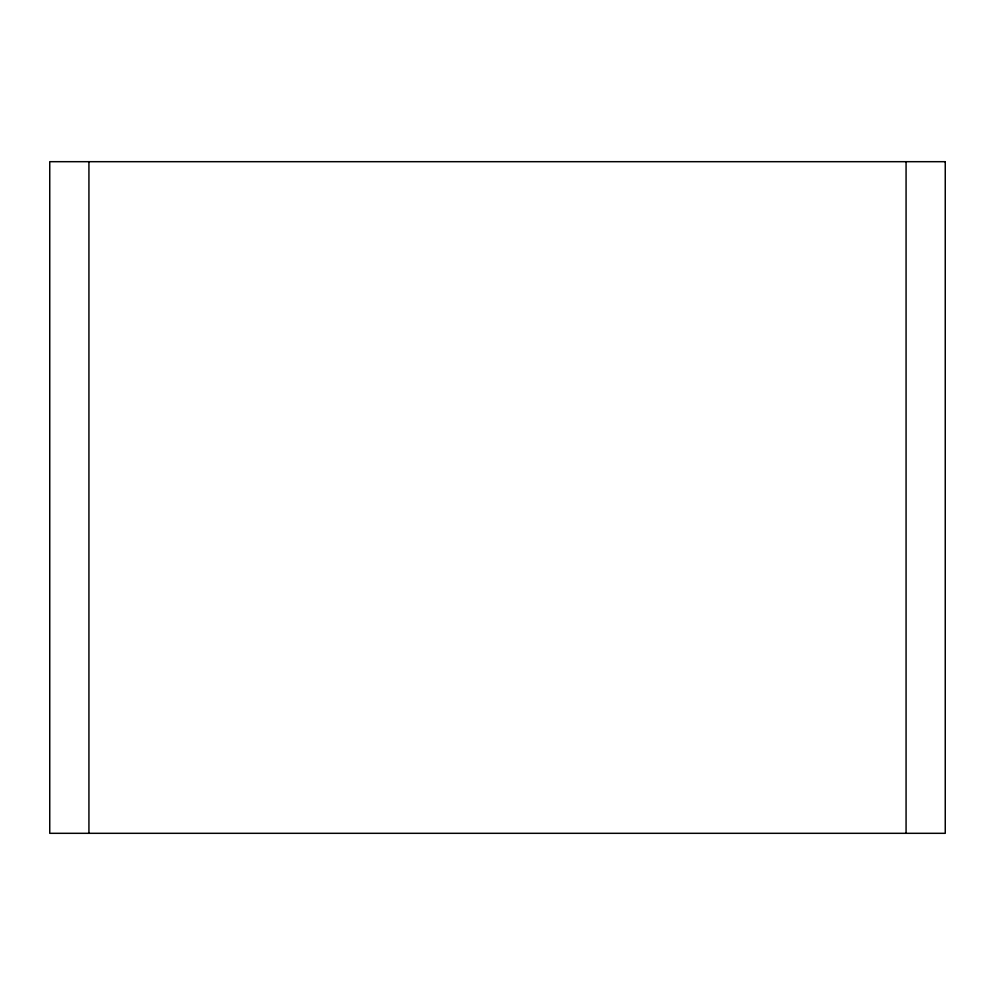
<?xml version="1.0" encoding="UTF-8"?>
<svg xmlns="http://www.w3.org/2000/svg" width="995" height="995" viewBox="0 0 995 995"><rect width="100%" height="100%" fill="white"/><g stroke="black" fill="none" stroke-linecap="round" stroke-linejoin="round"><path stroke-width="1.49" d="M906.072 161.688L906.072 833.312M88.928 161.688L88.928 833.312M945.25 161.688L49.75 161.688L49.75 833.312L945.25 833.312L945.25 161.688"/></g></svg>
